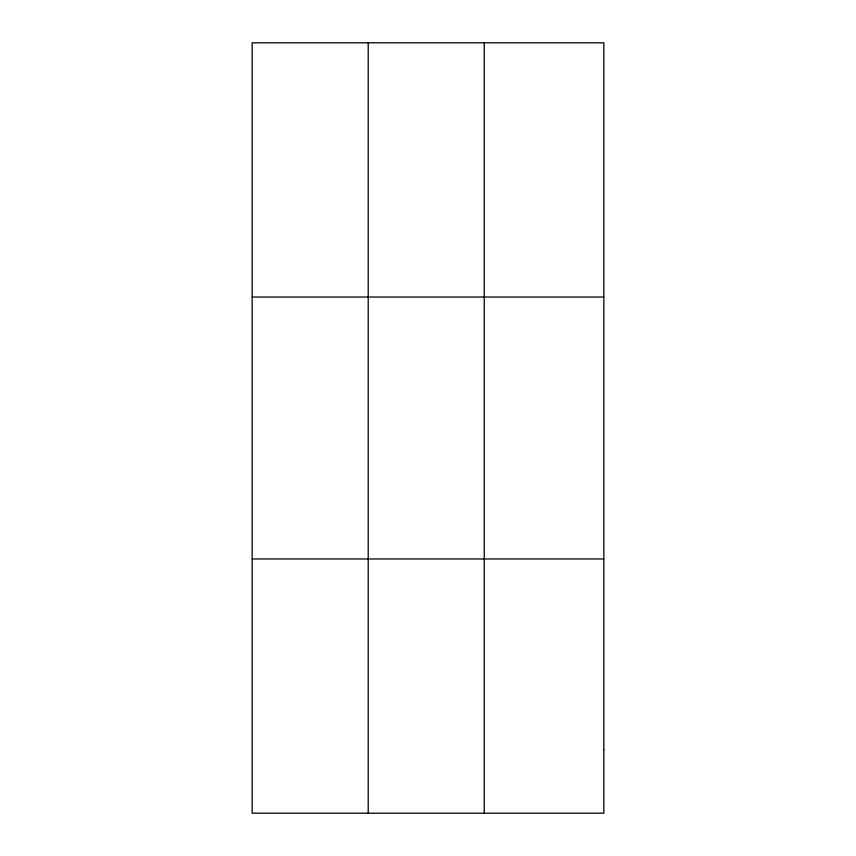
<?xml version="1.0" encoding="UTF-8"?>
<svg xmlns="http://www.w3.org/2000/svg" width="856" height="856" viewBox="0 0 856 856"><rect width="100%" height="100%" fill="white"/><g stroke="black" fill="none" stroke-linecap="round" stroke-linejoin="round"><path stroke-width="1.28" d="M368.208 813.2L368.208 42.8M484.271 813.2L484.271 42.8M252.156 297.032L603.844 297.032M252.156 558.968L603.844 558.968M603.844 749.642L603.844 813.2L252.156 813.2L252.156 42.8L603.844 42.8L603.844 749.642"/></g></svg>
